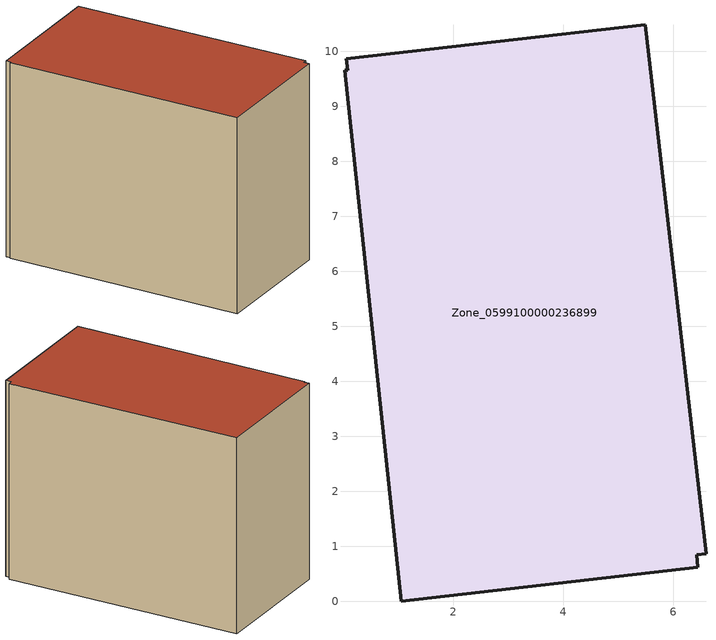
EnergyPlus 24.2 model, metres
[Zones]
Zone_0599100000236899
 floor ground (C_G): 0.02,9.65 0.08,9.66 0.06,9.86 5.49,10.48 6.59,0.87 6.42,0.85 6.45,0.62 1.05,0 z0
 wall outside (C_F): 1.05,0 6.45,0.62 6.42,0.85 6.59,0.87 5.49,10.48 0.06,9.86 0.08,9.66 0.02,9.65 1.05,0 z0:8.01
 roof outside (C_R): 0.08,9.66 0.02,9.65 1.05,0 6.45,0.62 6.42,0.85 6.59,0.87 5.49,10.48 0.06,9.86 z8.01
[BUILDING]
Pand.0599100000236899: North Axis=0; Terrain=City; Loads Convergence Tolerance Value=0.04; Temperature Convergence Tolerance Value=0.4; Solar Distribution=FullExterior; Maximum Number of Warmup Days=25; Minimum Number of Warmup Days=1
[Site:Location]
Rotterdam.The.Hague.AP_ZH_NLD Design_Conditions: Latitude=51.96; Longitude=4.45; Time Zone=1; Elevation=-4.5
[SITE:GROUNDTEMPERATURE:BUILDINGSURFACE]
18, 18, 18, 18, 18, 18, 18, 18, 18, 18, 18, 18
[MATERIAL] Thermal Absorptance=0.9; Solar Absorptance=0.7; Visible Absorptance=0.7
Name | Roughness | Thickness | Conductivity | Density | Specific Heat
G.TC.1946-1964 | MediumSmooth | 0.15 | 1 | 540 | 1210
F.TC.1946-1964 | Rough | 0.3 | 0.857143 | 1920 | 840
R.TC.1946-1964 | MediumRough | 0.2 | 0.235294 | 1500 | 1000
[CONSTRUCTION]
C_G: G.TC.1946-1964
C_F: F.TC.1946-1964
C_R: R.TC.1946-1964
[ZONE]
Zone_0599100000236899: Type=1; Multiplier=1; Ceiling Height=Autocalculate; Volume=Autocalculate; Floor Area=autocalculate; Part of Total Floor Area=Yes
[ZONEINFILTRATION:DESIGNFLOWRATE]
Infil_Zone_0599100000236899: Zone or ZoneList or Space or SpaceList=Zone_0599100000236899; Schedule=AlwaysOn; Design Flow Rate Calculation Method=Flow/Area; Flow Rate per Floor Area=0.003; Constant Term Coefficient=1; Temperature Term Coefficient=0; Velocity Term Coefficient=0; Velocity Squared Term Coefficient=0
[HVACTEMPLATE:ZONE:IDEALLOADSAIRSYSTEM]
Zone_0599100000236899: Maximum Heating Supply Air Temperature=50; Minimum Cooling Supply Air Temperature=13; Maximum Heating Supply Air Humidity Ratio=0.0156; Minimum Cooling Supply Air Humidity Ratio=0.0077; Heating Limit=NoLimit; Cooling Limit=NoLimit; Dehumidification Control Type=ConstantSensibleHeatRatio; Cooling Sensible Heat Ratio=0.7; Dehumidification Setpoint=60; Humidification Control Type=None; Humidification Setpoint=30; Outdoor Air Method=None; Outdoor Air Flow Rate per Person=0.00944; Outdoor Air Flow Rate per Zone Floor Area=0; Outdoor Air Flow Rate per Zone=0; Demand Controlled Ventilation Type=None; Outdoor Air Economizer Type=NoEconomizer; Heat Recovery Type=None; Sensible Heat Recovery Effectiveness=0.7; Latent Heat Recovery Effectiveness=0.65
[ZONECONTROL:THERMOSTAT]
ThermostatControl_Zone_0599100000236899: Zone or ZoneList=Zone_0599100000236899; Control Type Schedule=DualSetpointControlType; Control 1=Thermostat_Zone_0599100000236899; Temperature Difference Between Cutout And Setpoint=0
[THERMOSTATSETPOINT:DUALSETPOINT]
Thermostat_Zone_0599100000236899: Heating Setpoint Temperature Schedule=HeatingSetpoint_Zone_0599100000236899; Cooling Setpoint Temperature Schedule=CoolingSetpoint_Zone_0599100000236899
[SCHEDULE:COMPACT]
HeatingSetpoint_Zone_0599100000236899: Through: 12/31, For: AllDays, Until: 24:00, 21
CoolingSetpoint_Zone_0599100000236899: Through: 12/31, For: AllDays, Until: 24:00, 24
DualSetpointControlType: Through: 12/31, For: AllDays, Until: 24:00, 4
AlwaysOn: Through: 12/31, For: AllDays, Until: 24:00, 1
